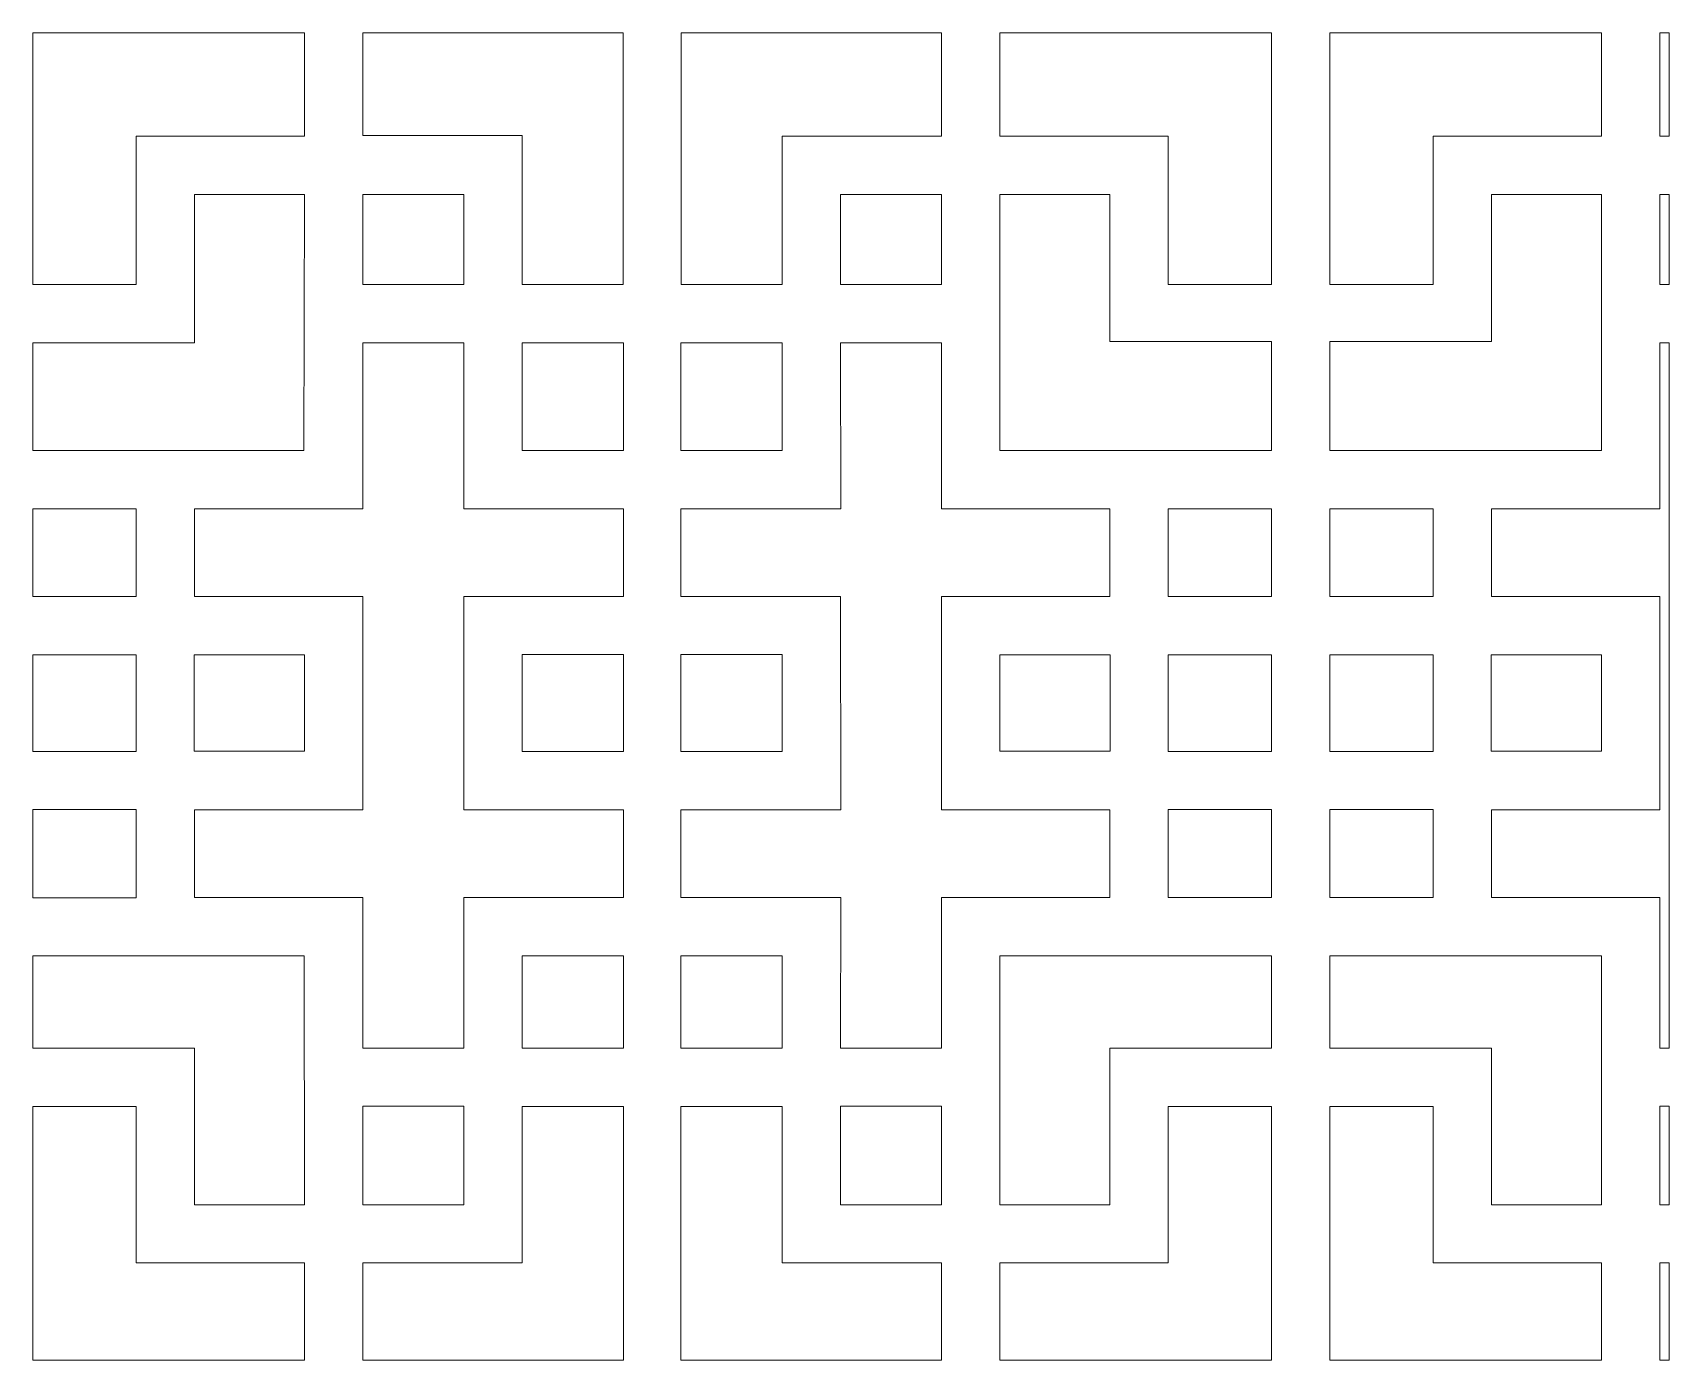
# Model space of a CAD drawing. Header units: centimetres. Extents: x -193 to 324, y -200 to 64.
# Drawn here: x 1.3 to 51.9, y -24.3 to 16.8 of the extents above; entities that cross this region are included whole.
import ezdxf

# ---------------------------------------------------------------- set-up
doc = ezdxf.new("R2010")
doc.units = ezdxf.units.CM
doc.header["$MEASUREMENT"] = 0
doc.layers.add('layer 1', color=7, linetype='Continuous')

msp = doc.modelspace()

# ---------------------------------------------------------------- linework, layer by layer
at = {"layer": 'layer 1', "color": 114, "lineweight": 9}
for points, knots in [([(4.50691, 13.57064), (4.50691, 13.57064), (4.50692, 8.98064), (4.50692, 8.98064), (4.50692, 8.98064), (4.50692, 8.98064), (1.30942, 8.98064), (1.30942, 8.98064), (1.30942, 8.98064), (1.30942, 8.98064), (1.30942, 16.77064), (1.30942, 16.77064), (1.30942, 16.77064), (1.30942, 16.77064), (9.71442, 16.77064), (9.71442, 16.77064), (9.71442, 16.77064), (9.71442, 16.77064), (9.71442, 13.57064), (9.71442, 13.57064), (9.71442, 13.57064), (9.71442, 13.57064), (4.50691, 13.57064), (4.50691, 13.57064)], [0, 0, 0, 0, 0.14285714, 0.14285714, 0.14285714, 0.14285714, 0.28571429, 0.28571429, 0.28571429, 0.28571429, 0.42857143, 0.42857143, 0.42857143, 0.42857143, 0.57142857, 0.57142857, 0.57142857, 0.57142857, 0.71428571, 0.71428571, 0.71428571, 0.71428571, 1, 1, 1, 1]), ([(16.44692, 13.59622), (16.44692, 13.59622), (11.51442, 13.59622), (11.51442, 13.59622), (11.51442, 13.59622), (11.51442, 13.59622), (11.51442, 16.77064), (11.51442, 16.77064), (11.51442, 16.77064), (11.51442, 16.77064), (19.57192, 16.77064), (19.57192, 16.77064), (19.57192, 16.77064), (19.57192, 16.77064), (19.57192, 8.98064), (19.57192, 8.98064), (19.57192, 8.98064), (19.57192, 8.98064), (16.44692, 8.98064), (16.44692, 8.98064), (16.44692, 8.98064), (16.44692, 8.98064), (16.44692, 13.59622), (16.44692, 13.59622)], [0, 0, 0, 0, 0.14285714, 0.14285714, 0.14285714, 0.14285714, 0.28571429, 0.28571429, 0.28571429, 0.28571429, 0.42857143, 0.42857143, 0.42857143, 0.42857143, 0.57142857, 0.57142857, 0.57142857, 0.57142857, 0.71428571, 0.71428571, 0.71428571, 0.71428571, 1, 1, 1, 1]), ([(29.41942, 16.77064), (29.41942, 16.77064), (29.41942, 13.57064), (29.41942, 13.57064), (29.41942, 13.57064), (29.41942, 13.57064), (24.48692, 13.57065), (24.48692, 13.57065), (24.48692, 13.57065), (24.48692, 13.57065), (24.48692, 8.98064), (24.48692, 8.98064), (24.48692, 8.98064), (24.48692, 8.98064), (21.36192, 8.98064), (21.36192, 8.98064), (21.36192, 8.98064), (21.36192, 8.98064), (21.36192, 16.77064), (21.36192, 16.77064), (21.36192, 16.77064), (21.36192, 16.77064), (29.41942, 16.77064), (29.41942, 16.77064)], [0, 0, 0, 0, 0.14285714, 0.14285714, 0.14285714, 0.14285714, 0.28571429, 0.28571429, 0.28571429, 0.28571429, 0.42857143, 0.42857143, 0.42857143, 0.42857143, 0.57142857, 0.57142857, 0.57142857, 0.57142857, 0.71428571, 0.71428571, 0.71428571, 0.71428571, 1, 1, 1, 1]), ([(39.62442, 16.77064), (39.62442, 16.77064), (39.62442, 8.98064), (39.62442, 8.98064), (39.62442, 8.98064), (39.62442, 8.98064), (36.42692, 8.98064), (36.42692, 8.98064), (36.42692, 8.98064), (36.42692, 8.98064), (36.42692, 13.57064), (36.42692, 13.57064), (36.42692, 13.57064), (36.42692, 13.57064), (31.21942, 13.57064), (31.21942, 13.57064), (31.21942, 13.57064), (31.21942, 13.57064), (31.21942, 16.77064), (31.21942, 16.77064), (31.21942, 16.77064), (31.21942, 16.77064), (39.62442, 16.77064), (39.62442, 16.77064)], [0, 0, 0, 0, 0.14285714, 0.14285714, 0.14285714, 0.14285714, 0.28571429, 0.28571429, 0.28571429, 0.28571429, 0.42857143, 0.42857143, 0.42857143, 0.42857143, 0.57142857, 0.57142857, 0.57142857, 0.57142857, 0.71428571, 0.71428571, 0.71428571, 0.71428571, 1, 1, 1, 1]), ([(41.42398, 16.77064), (41.42398, 16.77064), (41.42398, 8.98064), (41.42398, 8.98064), (41.42398, 8.98064), (41.42398, 8.98064), (44.62148, 8.98064), (44.62148, 8.98064), (44.62148, 8.98064), (44.62148, 8.98064), (44.62148, 13.57064), (44.62148, 13.57064), (44.62148, 13.57064), (44.62148, 13.57064), (49.82898, 13.57064), (49.82898, 13.57064), (49.82898, 13.57064), (49.82898, 13.57064), (49.82898, 16.77064), (49.82898, 16.77064), (49.82898, 16.77064), (49.82898, 16.77064), (41.42398, 16.77064), (41.42398, 16.77064)], [0, 0, 0, 0, 0.14285714, 0.14285714, 0.14285714, 0.14285714, 0.28571429, 0.28571429, 0.28571429, 0.28571429, 0.42857143, 0.42857143, 0.42857143, 0.42857143, 0.57142857, 0.57142857, 0.57142857, 0.57142857, 0.71428571, 0.71428571, 0.71428571, 0.71428571, 1, 1, 1, 1]), ([(51.92243, 13.57066), (51.92243, 13.57066), (51.62898, 13.57064), (51.62898, 13.57064), (51.62898, 13.57064), (51.62898, 13.57064), (51.62898, 16.77064), (51.62898, 16.77064), (51.62898, 16.77064), (51.62898, 16.77064), (51.92243, 16.77064), (51.92243, 16.77064), (51.92243, 16.77064), (51.92243, 16.77064), (51.92243, 13.57066), (51.92243, 13.57066)], [0, 0, 0, 0, 0.2, 0.2, 0.2, 0.2, 0.4, 0.4, 0.4, 0.4, 0.6, 0.6, 0.6, 0.6, 1, 1, 1, 1]), ([(9.69581, 3.84558), (9.69581, 3.84558), (1.30942, 3.84565), (1.30942, 3.84565), (1.30942, 3.84565), (1.30942, 3.84565), (1.30942, 7.18065), (1.30942, 7.18065), (1.30942, 7.18065), (1.30942, 7.18065), (6.30942, 7.18019), (6.30942, 7.18019), (6.30942, 7.18019), (6.30942, 7.18019), (6.30942, 11.77064), (6.30942, 11.77064), (6.30942, 11.77064), (6.30942, 11.77064), (9.71192, 11.77064), (9.71192, 11.77064), (9.71192, 11.77064), (9.71192, 11.77064), (9.69581, 3.84558), (9.69581, 3.84558)], [0, 0, 0, 0, 0.14285714, 0.14285714, 0.14285714, 0.14285714, 0.28571429, 0.28571429, 0.28571429, 0.28571429, 0.42857143, 0.42857143, 0.42857143, 0.42857143, 0.57142857, 0.57142857, 0.57142857, 0.57142857, 0.71428571, 0.71428571, 0.71428571, 0.71428571, 1, 1, 1, 1]), ([(11.51442, 11.77064), (11.51442, 11.77064), (14.64692, 11.77064), (14.64692, 11.77064), (14.64692, 11.77064), (14.64692, 11.77064), (14.64692, 8.98064), (14.64692, 8.98064), (14.64692, 8.98064), (14.64692, 8.98064), (11.51442, 8.98064), (11.51442, 8.98064), (11.51442, 8.98064), (11.51442, 8.98064), (11.51442, 11.77064), (11.51442, 11.77064)], [0, 0, 0, 0, 0.2, 0.2, 0.2, 0.2, 0.4, 0.4, 0.4, 0.4, 0.6, 0.6, 0.6, 0.6, 1, 1, 1, 1]), ([(26.28692, 11.77064), (26.28692, 11.77064), (29.41942, 11.77064), (29.41942, 11.77064), (29.41942, 11.77064), (29.41942, 11.77064), (29.41942, 8.98064), (29.41942, 8.98064), (29.41942, 8.98064), (29.41942, 8.98064), (26.28692, 8.98064), (26.28692, 8.98064), (26.28692, 8.98064), (26.28692, 8.98064), (26.28692, 11.77064), (26.28692, 11.77064)], [0, 0, 0, 0, 0.2, 0.2, 0.2, 0.2, 0.4, 0.4, 0.4, 0.4, 0.6, 0.6, 0.6, 0.6, 1, 1, 1, 1]), ([(31.22192, 3.84565), (31.22192, 3.84565), (31.22192, 11.77064), (31.22192, 11.77064), (31.22192, 11.77064), (31.22192, 11.77064), (34.62595, 11.77064), (34.62595, 11.77064), (34.62595, 11.77064), (34.62595, 11.77064), (34.62442, 7.21439), (34.62442, 7.21439), (34.62442, 7.21439), (34.62442, 7.21439), (39.62442, 7.21439), (39.62442, 7.21439), (39.62442, 7.21439), (39.62442, 7.21439), (39.62442, 3.84565), (39.62442, 3.84565), (39.62442, 3.84565), (39.62442, 3.84565), (31.22192, 3.84565), (31.22192, 3.84565)], [0, 0, 0, 0, 0.14285714, 0.14285714, 0.14285714, 0.14285714, 0.28571429, 0.28571429, 0.28571429, 0.28571429, 0.42857143, 0.42857143, 0.42857143, 0.42857143, 0.57142857, 0.57142857, 0.57142857, 0.57142857, 0.71428571, 0.71428571, 0.71428571, 0.71428571, 1, 1, 1, 1]), ([(49.82648, 3.84565), (49.82648, 3.84565), (49.82648, 11.77064), (49.82648, 11.77064), (49.82648, 11.77064), (49.82648, 11.77064), (46.42245, 11.77064), (46.42245, 11.77064), (46.42245, 11.77064), (46.42245, 11.77064), (46.42398, 7.21439), (46.42398, 7.21439), (46.42398, 7.21439), (46.42398, 7.21439), (41.42398, 7.21439), (41.42398, 7.21439), (41.42398, 7.21439), (41.42398, 7.21439), (41.42398, 3.84565), (41.42398, 3.84565), (41.42398, 3.84565), (41.42398, 3.84565), (49.82648, 3.84565), (49.82648, 3.84565)], [0, 0, 0, 0, 0.14285714, 0.14285714, 0.14285714, 0.14285714, 0.28571429, 0.28571429, 0.28571429, 0.28571429, 0.42857143, 0.42857143, 0.42857143, 0.42857143, 0.57142857, 0.57142857, 0.57142857, 0.57142857, 0.71428571, 0.71428571, 0.71428571, 0.71428571, 1, 1, 1, 1]), ([(51.92243, 11.77064), (51.92243, 11.77064), (51.62898, 11.77064), (51.62898, 11.77064), (51.62898, 11.77064), (51.62898, 11.77064), (51.62898, 8.98064), (51.62898, 8.98064), (51.62898, 8.98064), (51.62898, 8.98064), (51.92243, 8.98063), (51.92243, 8.98063), (51.92243, 8.98063), (51.92243, 8.98063), (51.92243, 11.77064), (51.92243, 11.77064)], [0, 0, 0, 0, 0.2, 0.2, 0.2, 0.2, 0.4, 0.4, 0.4, 0.4, 0.6, 0.6, 0.6, 0.6, 1, 1, 1, 1]), ([(11.51443, -0.66936), (11.51443, -0.66936), (11.51442, -7.26434), (11.51442, -7.26434), (11.51442, -7.26434), (11.51442, -7.26434), (6.30942, -7.26435), (6.30942, -7.26435), (6.30942, -7.26435), (6.30942, -7.26435), (6.30942, -9.98435), (6.30942, -9.98435), (6.30942, -9.98435), (6.30942, -9.98435), (11.51442, -9.98435), (11.51442, -9.98435), (11.51442, -9.98435), (11.51442, -9.98435), (11.51442, -14.64436), (11.51442, -14.64436), (11.51442, -14.64436), (11.51442, -14.64436), (14.64192, -14.64436), (14.64192, -14.64436), (14.64192, -14.64436), (14.64192, -14.64436), (14.64192, -9.98187), (14.64192, -9.98187), (14.64192, -9.98187), (14.64192, -9.98187), (19.57692, -9.98435), (19.57692, -9.98435), (19.57692, -9.98435), (19.57692, -9.98435), (19.57692, -7.26435), (19.57692, -7.26435), (19.57692, -7.26435), (19.57692, -7.26435), (14.64192, -7.26435), (14.64192, -7.26435), (14.64192, -7.26435), (14.64192, -7.26435), (14.64192, -0.66937), (14.64192, -0.66937), (14.64192, -0.66937), (14.64192, -0.66937), (19.57692, -0.66936), (19.57692, -0.66936), (19.57692, -0.66936), (19.57692, -0.66936), (19.57692, 2.04315), (19.57692, 2.04315), (19.57692, 2.04315), (19.57692, 2.04315), (14.64192, 2.04314), (14.64192, 2.04314), (14.64192, 2.04314), (14.64192, 2.04314), (14.64192, 7.18065), (14.64192, 7.18065), (14.64192, 7.18065), (14.64192, 7.18065), (11.51442, 7.18065), (11.51442, 7.18065), (11.51442, 7.18065), (11.51442, 7.18065), (11.51442, 2.04315), (11.51442, 2.04315), (11.51442, 2.04315), (11.51442, 2.04315), (6.30942, 2.04315), (6.30942, 2.04315), (6.30942, 2.04315), (6.30942, 2.04315), (6.30942, -0.66936), (6.30942, -0.66936), (6.30942, -0.66936), (6.30942, -0.66936), (11.51443, -0.66936), (11.51443, -0.66936)], [0, 0, 0, 0, 0.04761905, 0.04761905, 0.04761905, 0.04761905, 0.0952381, 0.0952381, 0.0952381, 0.0952381, 0.14285714, 0.14285714, 0.14285714, 0.14285714, 0.19047619, 0.19047619, 0.19047619, 0.19047619, 0.23809524, 0.23809524, 0.23809524, 0.23809524, 0.28571429, 0.28571429, 0.28571429, 0.28571429, 0.33333333, 0.33333333, 0.33333333, 0.33333333, 0.38095238, 0.38095238, 0.38095238, 0.38095238, 0.42857143, 0.42857143, 0.42857143, 0.42857143, 0.47619048, 0.47619048, 0.47619048, 0.47619048, 0.52380952, 0.52380952, 0.52380952, 0.52380952, 0.57142857, 0.57142857, 0.57142857, 0.57142857, 0.61904762, 0.61904762, 0.61904762, 0.61904762, 0.66666667, 0.66666667, 0.66666667, 0.66666667, 0.71428571, 0.71428571, 0.71428571, 0.71428571, 0.76190476, 0.76190476, 0.76190476, 0.76190476, 0.80952381, 0.80952381, 0.80952381, 0.80952381, 0.85714286, 0.85714286, 0.85714286, 0.85714286, 0.9047619, 0.9047619, 0.9047619, 0.9047619, 1, 1, 1, 1]), ([(16.44692, 7.17815), (16.44692, 7.17815), (19.57692, 7.17815), (19.57692, 7.17815), (19.57692, 7.17815), (19.57692, 7.17815), (19.57692, 3.84565), (19.57692, 3.84565), (19.57692, 3.84565), (19.57692, 3.84565), (16.44692, 3.84565), (16.44692, 3.84565), (16.44692, 3.84565), (16.44692, 3.84565), (16.44692, 7.17815), (16.44692, 7.17815)], [0, 0, 0, 0, 0.2, 0.2, 0.2, 0.2, 0.4, 0.4, 0.4, 0.4, 0.6, 0.6, 0.6, 0.6, 1, 1, 1, 1]), ([(26.3044, -7.26435), (26.3044, -7.26435), (26.29192, -0.66935), (26.29192, -0.66935), (26.29192, -0.66935), (26.29192, -0.66935), (21.35692, -0.66936), (21.35692, -0.66936), (21.35692, -0.66936), (21.35692, -0.66936), (21.35692, 2.04315), (21.35692, 2.04315), (21.35692, 2.04315), (21.35692, 2.04315), (26.30439, 2.04315), (26.30439, 2.04315), (26.30439, 2.04315), (26.30439, 2.04315), (26.29192, 7.18065), (26.29192, 7.18065), (26.29192, 7.18065), (26.29192, 7.18065), (29.41942, 7.18065), (29.41942, 7.18065), (29.41942, 7.18065), (29.41942, 7.18065), (29.41942, 2.04315), (29.41942, 2.04315), (29.41942, 2.04315), (29.41942, 2.04315), (34.62442, 2.04315), (34.62442, 2.04315), (34.62442, 2.04315), (34.62442, 2.04315), (34.62442, -0.66936), (34.62442, -0.66936), (34.62442, -0.66936), (34.62442, -0.66936), (29.41942, -0.66935), (29.41942, -0.66935), (29.41942, -0.66935), (29.41942, -0.66935), (29.41942, -7.26436), (29.41942, -7.26436), (29.41942, -7.26436), (29.41942, -7.26436), (34.62442, -7.26435), (34.62442, -7.26435), (34.62442, -7.26435), (34.62442, -7.26435), (34.62442, -9.98435), (34.62442, -9.98435), (34.62442, -9.98435), (34.62442, -9.98435), (29.41942, -9.98186), (29.41942, -9.98186), (29.41942, -9.98186), (29.41942, -9.98186), (29.41942, -14.64436), (29.41942, -14.64436), (29.41942, -14.64436), (29.41942, -14.64436), (26.29192, -14.64436), (26.29192, -14.64436), (26.29192, -14.64436), (26.29192, -14.64436), (26.30439, -9.98435), (26.30439, -9.98435), (26.30439, -9.98435), (26.30439, -9.98435), (21.35692, -9.98435), (21.35692, -9.98435), (21.35692, -9.98435), (21.35692, -9.98435), (21.35692, -7.26435), (21.35692, -7.26435), (21.35692, -7.26435), (21.35692, -7.26435), (26.3044, -7.26435), (26.3044, -7.26435)], [0, 0, 0, 0, 0.04761905, 0.04761905, 0.04761905, 0.04761905, 0.0952381, 0.0952381, 0.0952381, 0.0952381, 0.14285714, 0.14285714, 0.14285714, 0.14285714, 0.19047619, 0.19047619, 0.19047619, 0.19047619, 0.23809524, 0.23809524, 0.23809524, 0.23809524, 0.28571429, 0.28571429, 0.28571429, 0.28571429, 0.33333333, 0.33333333, 0.33333333, 0.33333333, 0.38095238, 0.38095238, 0.38095238, 0.38095238, 0.42857143, 0.42857143, 0.42857143, 0.42857143, 0.47619048, 0.47619048, 0.47619048, 0.47619048, 0.52380952, 0.52380952, 0.52380952, 0.52380952, 0.57142857, 0.57142857, 0.57142857, 0.57142857, 0.61904762, 0.61904762, 0.61904762, 0.61904762, 0.66666667, 0.66666667, 0.66666667, 0.66666667, 0.71428571, 0.71428571, 0.71428571, 0.71428571, 0.76190476, 0.76190476, 0.76190476, 0.76190476, 0.80952381, 0.80952381, 0.80952381, 0.80952381, 0.85714286, 0.85714286, 0.85714286, 0.85714286, 0.9047619, 0.9047619, 0.9047619, 0.9047619, 1, 1, 1, 1]), ([(21.35692, 7.17815), (21.35692, 7.17815), (24.48692, 7.17815), (24.48692, 7.17815), (24.48692, 7.17815), (24.48692, 7.17815), (24.48692, 3.84565), (24.48692, 3.84565), (24.48692, 3.84565), (24.48692, 3.84565), (21.35692, 3.84565), (21.35692, 3.84565), (21.35692, 3.84565), (21.35692, 3.84565), (21.35692, 7.17815), (21.35692, 7.17815)], [0, 0, 0, 0, 0.2, 0.2, 0.2, 0.2, 0.4, 0.4, 0.4, 0.4, 0.6, 0.6, 0.6, 0.6, 1, 1, 1, 1]), ([(51.92243, -14.64434), (51.92243, -14.64434), (51.62898, -14.64436), (51.62898, -14.64436), (51.62898, -14.64436), (51.62898, -14.64436), (51.62898, -9.98186), (51.62898, -9.98186), (51.62898, -9.98186), (51.62898, -9.98186), (46.42398, -9.98435), (46.42398, -9.98435), (46.42398, -9.98435), (46.42398, -9.98435), (46.42398, -7.26435), (46.42398, -7.26435), (46.42398, -7.26435), (46.42398, -7.26435), (51.62898, -7.26436), (51.62898, -7.26436), (51.62898, -7.26436), (51.62898, -7.26436), (51.62898, -0.66935), (51.62898, -0.66935), (51.62898, -0.66935), (51.62898, -0.66935), (46.42398, -0.66936), (46.42398, -0.66936), (46.42398, -0.66936), (46.42398, -0.66936), (46.42398, 2.04315), (46.42398, 2.04315), (46.42398, 2.04315), (46.42398, 2.04315), (51.62898, 2.04315), (51.62898, 2.04315), (51.62898, 2.04315), (51.62898, 2.04315), (51.62898, 7.18065), (51.62898, 7.18065), (51.62898, 7.18065), (51.62898, 7.18065), (51.92243, 7.18065), (51.92243, 7.18065), (51.92243, 7.18065), (51.92243, 7.18065), (51.92243, -14.64434), (51.92243, -14.64434)], [0, 0, 0, 0, 0.07692308, 0.07692308, 0.07692308, 0.07692308, 0.15384615, 0.15384615, 0.15384615, 0.15384615, 0.23076923, 0.23076923, 0.23076923, 0.23076923, 0.30769231, 0.30769231, 0.30769231, 0.30769231, 0.38461538, 0.38461538, 0.38461538, 0.38461538, 0.46153846, 0.46153846, 0.46153846, 0.46153846, 0.53846154, 0.53846154, 0.53846154, 0.53846154, 0.61538462, 0.61538462, 0.61538462, 0.61538462, 0.69230769, 0.69230769, 0.69230769, 0.69230769, 0.76923077, 0.76923077, 0.76923077, 0.76923077, 0.84615385, 0.84615385, 0.84615385, 0.84615385, 1, 1, 1, 1]), ([(1.30942, 2.04564), (1.30942, 2.04564), (4.50942, 2.04564), (4.50942, 2.04564), (4.50942, 2.04564), (4.50942, 2.04564), (4.50942, -0.66936), (4.50942, -0.66936), (4.50942, -0.66936), (4.50942, -0.66936), (1.30942, -0.66936), (1.30942, -0.66936), (1.30942, -0.66936), (1.30942, -0.66936), (1.30942, 2.04564), (1.30942, 2.04564)], [0, 0, 0, 0, 0.2, 0.2, 0.2, 0.2, 0.4, 0.4, 0.4, 0.4, 0.6, 0.6, 0.6, 0.6, 1, 1, 1, 1]), ([(36.42442, 2.04564), (36.42442, 2.04564), (39.62442, 2.04564), (39.62442, 2.04564), (39.62442, 2.04564), (39.62442, 2.04564), (39.62442, -0.66936), (39.62442, -0.66936), (39.62442, -0.66936), (39.62442, -0.66936), (36.42442, -0.66936), (36.42442, -0.66936), (36.42442, -0.66936), (36.42442, -0.66936), (36.42442, 2.04564), (36.42442, 2.04564)], [0, 0, 0, 0, 0.2, 0.2, 0.2, 0.2, 0.4, 0.4, 0.4, 0.4, 0.6, 0.6, 0.6, 0.6, 1, 1, 1, 1]), ([(44.62398, 2.04564), (44.62398, 2.04564), (41.42398, 2.04564), (41.42398, 2.04564), (41.42398, 2.04564), (41.42398, 2.04564), (41.42398, -0.66936), (41.42398, -0.66936), (41.42398, -0.66936), (41.42398, -0.66936), (44.62398, -0.66936), (44.62398, -0.66936), (44.62398, -0.66936), (44.62398, -0.66936), (44.62398, 2.04564), (44.62398, 2.04564)], [0, 0, 0, 0, 0.2, 0.2, 0.2, 0.2, 0.4, 0.4, 0.4, 0.4, 0.6, 0.6, 0.6, 0.6, 1, 1, 1, 1]), ([(1.30942, -2.46936), (1.30942, -2.46936), (4.50942, -2.46936), (4.50942, -2.46936), (4.50942, -2.46936), (4.50942, -2.46936), (4.50942, -5.46435), (4.50942, -5.46435), (4.50942, -5.46435), (4.50942, -5.46435), (1.30942, -5.46435), (1.30942, -5.46435), (1.30942, -5.46435), (1.30942, -5.46435), (1.30942, -2.46936), (1.30942, -2.46936)], [0, 0, 0, 0, 0.2, 0.2, 0.2, 0.2, 0.4, 0.4, 0.4, 0.4, 0.6, 0.6, 0.6, 0.6, 1, 1, 1, 1]), ([(6.30442, -2.46936), (6.30442, -2.46936), (9.71192, -2.46936), (9.71192, -2.46936), (9.71192, -2.46936), (9.71192, -2.46936), (9.71192, -5.45935), (9.71192, -5.45935), (9.71192, -5.45935), (9.71192, -5.45935), (6.30442, -5.45935), (6.30442, -5.45935), (6.30442, -5.45935), (6.30442, -5.45935), (6.30442, -2.46936), (6.30442, -2.46936)], [0, 0, 0, 0, 0.2, 0.2, 0.2, 0.2, 0.4, 0.4, 0.4, 0.4, 0.6, 0.6, 0.6, 0.6, 1, 1, 1, 1]), ([(16.44692, -2.46685), (16.44692, -2.46685), (19.57942, -2.46685), (19.57942, -2.46685), (19.57942, -2.46685), (19.57942, -2.46685), (19.57942, -5.46435), (19.57942, -5.46435), (19.57942, -5.46435), (19.57942, -5.46435), (16.44692, -5.46435), (16.44692, -5.46435), (16.44692, -5.46435), (16.44692, -5.46435), (16.44692, -2.46685), (16.44692, -2.46685)], [0, 0, 0, 0, 0.2, 0.2, 0.2, 0.2, 0.4, 0.4, 0.4, 0.4, 0.6, 0.6, 0.6, 0.6, 1, 1, 1, 1]), ([(21.35692, -2.46685), (21.35692, -2.46685), (24.48692, -2.46685), (24.48692, -2.46685), (24.48692, -2.46685), (24.48692, -2.46685), (24.48692, -5.46435), (24.48692, -5.46435), (24.48692, -5.46435), (24.48692, -5.46435), (21.35692, -5.46435), (21.35692, -5.46435), (21.35692, -5.46435), (21.35692, -5.46435), (21.35692, -2.46685), (21.35692, -2.46685)], [0, 0, 0, 0, 0.2, 0.2, 0.2, 0.2, 0.4, 0.4, 0.4, 0.4, 0.6, 0.6, 0.6, 0.6, 1, 1, 1, 1]), ([(31.22192, -2.46936), (31.22192, -2.46936), (34.62942, -2.46936), (34.62942, -2.46936), (34.62942, -2.46936), (34.62942, -2.46936), (34.62942, -5.45935), (34.62942, -5.45935), (34.62942, -5.45935), (34.62942, -5.45935), (31.22192, -5.45935), (31.22192, -5.45935), (31.22192, -5.45935), (31.22192, -5.45935), (31.22192, -2.46936), (31.22192, -2.46936)], [0, 0, 0, 0, 0.2, 0.2, 0.2, 0.2, 0.4, 0.4, 0.4, 0.4, 0.6, 0.6, 0.6, 0.6, 1, 1, 1, 1]), ([(36.42442, -2.46936), (36.42442, -2.46936), (39.62442, -2.46936), (39.62442, -2.46936), (39.62442, -2.46936), (39.62442, -2.46936), (39.62442, -5.46435), (39.62442, -5.46435), (39.62442, -5.46435), (39.62442, -5.46435), (36.42442, -5.46435), (36.42442, -5.46435), (36.42442, -5.46435), (36.42442, -5.46435), (36.42442, -2.46936), (36.42442, -2.46936)], [0, 0, 0, 0, 0.2, 0.2, 0.2, 0.2, 0.4, 0.4, 0.4, 0.4, 0.6, 0.6, 0.6, 0.6, 1, 1, 1, 1]), ([(44.62398, -2.46936), (44.62398, -2.46936), (41.42398, -2.46936), (41.42398, -2.46936), (41.42398, -2.46936), (41.42398, -2.46936), (41.42398, -5.46435), (41.42398, -5.46435), (41.42398, -5.46435), (41.42398, -5.46435), (44.62398, -5.46435), (44.62398, -5.46435), (44.62398, -5.46435), (44.62398, -5.46435), (44.62398, -2.46936), (44.62398, -2.46936)], [0, 0, 0, 0, 0.2, 0.2, 0.2, 0.2, 0.4, 0.4, 0.4, 0.4, 0.6, 0.6, 0.6, 0.6, 1, 1, 1, 1]), ([(49.82648, -2.46936), (49.82648, -2.46936), (46.41898, -2.46936), (46.41898, -2.46936), (46.41898, -2.46936), (46.41898, -2.46936), (46.41898, -5.45935), (46.41898, -5.45935), (46.41898, -5.45935), (46.41898, -5.45935), (49.82648, -5.45935), (49.82648, -5.45935), (49.82648, -5.45935), (49.82648, -5.45935), (49.82648, -2.46936), (49.82648, -2.46936)], [0, 0, 0, 0, 0.2, 0.2, 0.2, 0.2, 0.4, 0.4, 0.4, 0.4, 0.6, 0.6, 0.6, 0.6, 1, 1, 1, 1]), ([(1.30993, -7.26022), (1.30993, -7.26022), (4.50782, -7.26022), (4.50782, -7.26022), (4.50782, -7.26022), (4.50782, -7.26022), (4.50782, -9.98658), (4.50782, -9.98658), (4.50782, -9.98658), (4.50782, -9.98658), (1.30993, -9.98658), (1.30993, -9.98658), (1.30993, -9.98658), (1.30993, -9.98658), (1.30993, -7.26022), (1.30993, -7.26022)], [0, 0, 0, 0, 0.2, 0.2, 0.2, 0.2, 0.4, 0.4, 0.4, 0.4, 0.6, 0.6, 0.6, 0.6, 1, 1, 1, 1]), ([(36.42442, -7.26186), (36.42442, -7.26186), (39.62442, -7.26186), (39.62442, -7.26186), (39.62442, -7.26186), (39.62442, -7.26186), (39.62442, -9.98435), (39.62442, -9.98435), (39.62442, -9.98435), (39.62442, -9.98435), (36.42442, -9.98435), (36.42442, -9.98435), (36.42442, -9.98435), (36.42442, -9.98435), (36.42442, -7.26186), (36.42442, -7.26186)], [0, 0, 0, 0, 0.2, 0.2, 0.2, 0.2, 0.4, 0.4, 0.4, 0.4, 0.6, 0.6, 0.6, 0.6, 1, 1, 1, 1]), ([(44.62398, -7.26186), (44.62398, -7.26186), (41.42398, -7.26186), (41.42398, -7.26186), (41.42398, -7.26186), (41.42398, -7.26186), (41.42398, -9.98435), (41.42398, -9.98435), (41.42398, -9.98435), (41.42398, -9.98435), (44.62398, -9.98435), (44.62398, -9.98435), (44.62398, -9.98435), (44.62398, -9.98435), (44.62398, -7.26186), (44.62398, -7.26186)], [0, 0, 0, 0, 0.2, 0.2, 0.2, 0.2, 0.4, 0.4, 0.4, 0.4, 0.6, 0.6, 0.6, 0.6, 1, 1, 1, 1]), ([(6.30942, -14.63936), (6.30942, -14.63936), (1.30942, -14.64058), (1.30942, -14.64058), (1.30942, -14.64058), (1.30942, -14.64058), (1.30942, -11.78436), (1.30942, -11.78436), (1.30942, -11.78436), (1.30942, -11.78436), (9.70652, -11.78436), (9.70652, -11.78436), (9.70652, -11.78436), (9.70652, -11.78436), (9.71192, -19.48686), (9.71192, -19.48686), (9.71192, -19.48686), (9.71192, -19.48686), (6.30942, -19.48686), (6.30942, -19.48686), (6.30942, -19.48686), (6.30942, -19.48686), (6.30942, -14.63936), (6.30942, -14.63936)], [0, 0, 0, 0, 0.14285714, 0.14285714, 0.14285714, 0.14285714, 0.28571429, 0.28571429, 0.28571429, 0.28571429, 0.42857143, 0.42857143, 0.42857143, 0.42857143, 0.57142857, 0.57142857, 0.57142857, 0.57142857, 0.71428571, 0.71428571, 0.71428571, 0.71428571, 1, 1, 1, 1]), ([(16.44692, -11.78186), (16.44692, -11.78186), (19.57692, -11.78186), (19.57692, -11.78186), (19.57692, -11.78186), (19.57692, -11.78186), (19.57692, -14.63936), (19.57692, -14.63936), (19.57692, -14.63936), (19.57692, -14.63936), (16.44692, -14.63936), (16.44692, -14.63936), (16.44692, -14.63936), (16.44692, -14.63936), (16.44692, -11.78186), (16.44692, -11.78186)], [0, 0, 0, 0, 0.2, 0.2, 0.2, 0.2, 0.4, 0.4, 0.4, 0.4, 0.6, 0.6, 0.6, 0.6, 1, 1, 1, 1]), ([(21.35692, -11.78186), (21.35692, -11.78186), (24.48942, -11.78186), (24.48942, -11.78186), (24.48942, -11.78186), (24.48942, -11.78186), (24.48942, -14.63936), (24.48942, -14.63936), (24.48942, -14.63936), (24.48942, -14.63936), (21.35692, -14.63936), (21.35692, -14.63936), (21.35692, -14.63936), (21.35692, -14.63936), (21.35692, -11.78186), (21.35692, -11.78186)], [0, 0, 0, 0, 0.2, 0.2, 0.2, 0.2, 0.4, 0.4, 0.4, 0.4, 0.6, 0.6, 0.6, 0.6, 1, 1, 1, 1]), ([(34.62442, -14.63936), (34.62442, -14.63936), (39.62442, -14.64436), (39.62442, -14.64436), (39.62442, -14.64436), (39.62442, -14.64436), (39.62442, -11.78436), (39.62442, -11.78436), (39.62442, -11.78436), (39.62442, -11.78436), (31.22192, -11.78436), (31.22192, -11.78436), (31.22192, -11.78436), (31.22192, -11.78436), (31.22192, -19.48686), (31.22192, -19.48686), (31.22192, -19.48686), (31.22192, -19.48686), (34.62442, -19.48686), (34.62442, -19.48686), (34.62442, -19.48686), (34.62442, -19.48686), (34.62442, -14.63936), (34.62442, -14.63936)], [0, 0, 0, 0, 0.14285714, 0.14285714, 0.14285714, 0.14285714, 0.28571429, 0.28571429, 0.28571429, 0.28571429, 0.42857143, 0.42857143, 0.42857143, 0.42857143, 0.57142857, 0.57142857, 0.57142857, 0.57142857, 0.71428571, 0.71428571, 0.71428571, 0.71428571, 1, 1, 1, 1]), ([(46.42398, -14.63936), (46.42398, -14.63936), (41.42398, -14.64436), (41.42398, -14.64436), (41.42398, -14.64436), (41.42398, -14.64436), (41.42398, -11.78436), (41.42398, -11.78436), (41.42398, -11.78436), (41.42398, -11.78436), (49.82648, -11.78436), (49.82648, -11.78436), (49.82648, -11.78436), (49.82648, -11.78436), (49.82648, -19.48686), (49.82648, -19.48686), (49.82648, -19.48686), (49.82648, -19.48686), (46.42398, -19.48686), (46.42398, -19.48686), (46.42398, -19.48686), (46.42398, -19.48686), (46.42398, -14.63936), (46.42398, -14.63936)], [0, 0, 0, 0, 0.14285714, 0.14285714, 0.14285714, 0.14285714, 0.28571429, 0.28571429, 0.28571429, 0.28571429, 0.42857143, 0.42857143, 0.42857143, 0.42857143, 0.57142857, 0.57142857, 0.57142857, 0.57142857, 0.71428571, 0.71428571, 0.71428571, 0.71428571, 1, 1, 1, 1]), ([(1.30942, -16.44186), (1.30942, -16.44186), (4.50942, -16.44186), (4.50942, -16.44186), (4.50942, -16.44186), (4.50942, -16.44186), (4.50693, -21.28686), (4.50693, -21.28686), (4.50693, -21.28686), (4.50693, -21.28686), (9.71192, -21.28686), (9.71192, -21.28686), (9.71192, -21.28686), (9.71192, -21.28686), (9.71192, -24.29686), (9.71192, -24.29686), (9.71192, -24.29686), (9.71192, -24.29686), (1.30942, -24.29686), (1.30942, -24.29686), (1.30942, -24.29686), (1.30942, -24.29686), (1.30942, -16.44186), (1.30942, -16.44186)], [0, 0, 0, 0, 0.14285714, 0.14285714, 0.14285714, 0.14285714, 0.28571429, 0.28571429, 0.28571429, 0.28571429, 0.42857143, 0.42857143, 0.42857143, 0.42857143, 0.57142857, 0.57142857, 0.57142857, 0.57142857, 0.71428571, 0.71428571, 0.71428571, 0.71428571, 1, 1, 1, 1]), ([(11.51442, -16.43936), (11.51442, -16.43936), (14.64692, -16.43936), (14.64692, -16.43936), (14.64692, -16.43936), (14.64692, -16.43936), (14.64692, -19.48686), (14.64692, -19.48686), (14.64692, -19.48686), (14.64692, -19.48686), (11.51442, -19.48686), (11.51442, -19.48686), (11.51442, -19.48686), (11.51442, -19.48686), (11.51442, -16.43936), (11.51442, -16.43936)], [0, 0, 0, 0, 0.2, 0.2, 0.2, 0.2, 0.4, 0.4, 0.4, 0.4, 0.6, 0.6, 0.6, 0.6, 1, 1, 1, 1]), ([(16.44692, -21.28686), (16.44692, -21.28686), (16.44692, -16.44186), (16.44692, -16.44186), (16.44692, -16.44186), (16.44692, -16.44186), (19.57692, -16.44186), (19.57692, -16.44186), (19.57692, -16.44186), (19.57692, -16.44186), (19.57692, -24.29686), (19.57692, -24.29686), (19.57692, -24.29686), (19.57692, -24.29686), (11.51442, -24.29686), (11.51442, -24.29686), (11.51442, -24.29686), (11.51442, -24.29686), (11.51442, -21.28686), (11.51442, -21.28686), (11.51442, -21.28686), (11.51442, -21.28686), (16.44692, -21.28686), (16.44692, -21.28686)], [0, 0, 0, 0, 0.14285714, 0.14285714, 0.14285714, 0.14285714, 0.28571429, 0.28571429, 0.28571429, 0.28571429, 0.42857143, 0.42857143, 0.42857143, 0.42857143, 0.57142857, 0.57142857, 0.57142857, 0.57142857, 0.71428571, 0.71428571, 0.71428571, 0.71428571, 1, 1, 1, 1]), ([(21.35692, -24.29686), (21.35692, -24.29686), (21.35692, -16.44186), (21.35692, -16.44186), (21.35692, -16.44186), (21.35692, -16.44186), (24.48943, -16.44186), (24.48943, -16.44186), (24.48943, -16.44186), (24.48943, -16.44186), (24.48692, -21.28686), (24.48692, -21.28686), (24.48692, -21.28686), (24.48692, -21.28686), (29.41942, -21.28686), (29.41942, -21.28686), (29.41942, -21.28686), (29.41942, -21.28686), (29.41942, -24.29686), (29.41942, -24.29686), (29.41942, -24.29686), (29.41942, -24.29686), (21.35692, -24.29686), (21.35692, -24.29686)], [0, 0, 0, 0, 0.14285714, 0.14285714, 0.14285714, 0.14285714, 0.28571429, 0.28571429, 0.28571429, 0.28571429, 0.42857143, 0.42857143, 0.42857143, 0.42857143, 0.57142857, 0.57142857, 0.57142857, 0.57142857, 0.71428571, 0.71428571, 0.71428571, 0.71428571, 1, 1, 1, 1]), ([(26.28692, -16.43936), (26.28692, -16.43936), (29.41942, -16.43936), (29.41942, -16.43936), (29.41942, -16.43936), (29.41942, -16.43936), (29.41942, -19.48686), (29.41942, -19.48686), (29.41942, -19.48686), (29.41942, -19.48686), (26.28692, -19.48686), (26.28692, -19.48686), (26.28692, -19.48686), (26.28692, -19.48686), (26.28692, -16.43936), (26.28692, -16.43936)], [0, 0, 0, 0, 0.2, 0.2, 0.2, 0.2, 0.4, 0.4, 0.4, 0.4, 0.6, 0.6, 0.6, 0.6, 1, 1, 1, 1]), ([(39.62442, -24.29686), (39.62442, -24.29686), (39.62442, -16.44186), (39.62442, -16.44186), (39.62442, -16.44186), (39.62442, -16.44186), (36.42442, -16.44186), (36.42442, -16.44186), (36.42442, -16.44186), (36.42442, -16.44186), (36.42692, -21.28686), (36.42692, -21.28686), (36.42692, -21.28686), (36.42692, -21.28686), (31.22192, -21.28686), (31.22192, -21.28686), (31.22192, -21.28686), (31.22192, -21.28686), (31.22192, -24.29686), (31.22192, -24.29686), (31.22192, -24.29686), (31.22192, -24.29686), (39.62442, -24.29686), (39.62442, -24.29686)], [0, 0, 0, 0, 0.14285714, 0.14285714, 0.14285714, 0.14285714, 0.28571429, 0.28571429, 0.28571429, 0.28571429, 0.42857143, 0.42857143, 0.42857143, 0.42857143, 0.57142857, 0.57142857, 0.57142857, 0.57142857, 0.71428571, 0.71428571, 0.71428571, 0.71428571, 1, 1, 1, 1]), ([(41.42398, -24.29686), (41.42398, -24.29686), (41.42398, -16.44186), (41.42398, -16.44186), (41.42398, -16.44186), (41.42398, -16.44186), (44.62398, -16.44186), (44.62398, -16.44186), (44.62398, -16.44186), (44.62398, -16.44186), (44.62148, -21.28686), (44.62148, -21.28686), (44.62148, -21.28686), (44.62148, -21.28686), (49.82648, -21.28686), (49.82648, -21.28686), (49.82648, -21.28686), (49.82648, -21.28686), (49.82648, -24.29686), (49.82648, -24.29686), (49.82648, -24.29686), (49.82648, -24.29686), (41.42398, -24.29686), (41.42398, -24.29686)], [0, 0, 0, 0, 0.14285714, 0.14285714, 0.14285714, 0.14285714, 0.28571429, 0.28571429, 0.28571429, 0.28571429, 0.42857143, 0.42857143, 0.42857143, 0.42857143, 0.57142857, 0.57142857, 0.57142857, 0.57142857, 0.71428571, 0.71428571, 0.71428571, 0.71428571, 1, 1, 1, 1]), ([(51.92243, -19.48686), (51.92243, -19.48686), (51.62898, -19.48686), (51.62898, -19.48686), (51.62898, -19.48686), (51.62898, -19.48686), (51.62898, -16.43936), (51.62898, -16.43936), (51.62898, -16.43936), (51.62898, -16.43936), (51.92243, -16.43935), (51.92243, -16.43935), (51.92243, -16.43935), (51.92243, -16.43935), (51.92243, -19.48686), (51.92243, -19.48686)], [0, 0, 0, 0, 0.2, 0.2, 0.2, 0.2, 0.4, 0.4, 0.4, 0.4, 0.6, 0.6, 0.6, 0.6, 1, 1, 1, 1]), ([(51.92243, -24.29683), (51.92243, -24.29683), (51.62898, -24.29686), (51.62898, -24.29686), (51.62898, -24.29686), (51.62898, -24.29686), (51.62898, -21.28686), (51.62898, -21.28686), (51.62898, -21.28686), (51.62898, -21.28686), (51.92243, -21.28686), (51.92243, -21.28686), (51.92243, -21.28686), (51.92243, -21.28686), (51.92243, -24.29683), (51.92243, -24.29683)], [0, 0, 0, 0, 0.2, 0.2, 0.2, 0.2, 0.4, 0.4, 0.4, 0.4, 0.6, 0.6, 0.6, 0.6, 1, 1, 1, 1])]:
    msp.add_open_spline(points, degree=3, knots=knots, dxfattribs=at)

doc.saveas('drawing.dxf')
